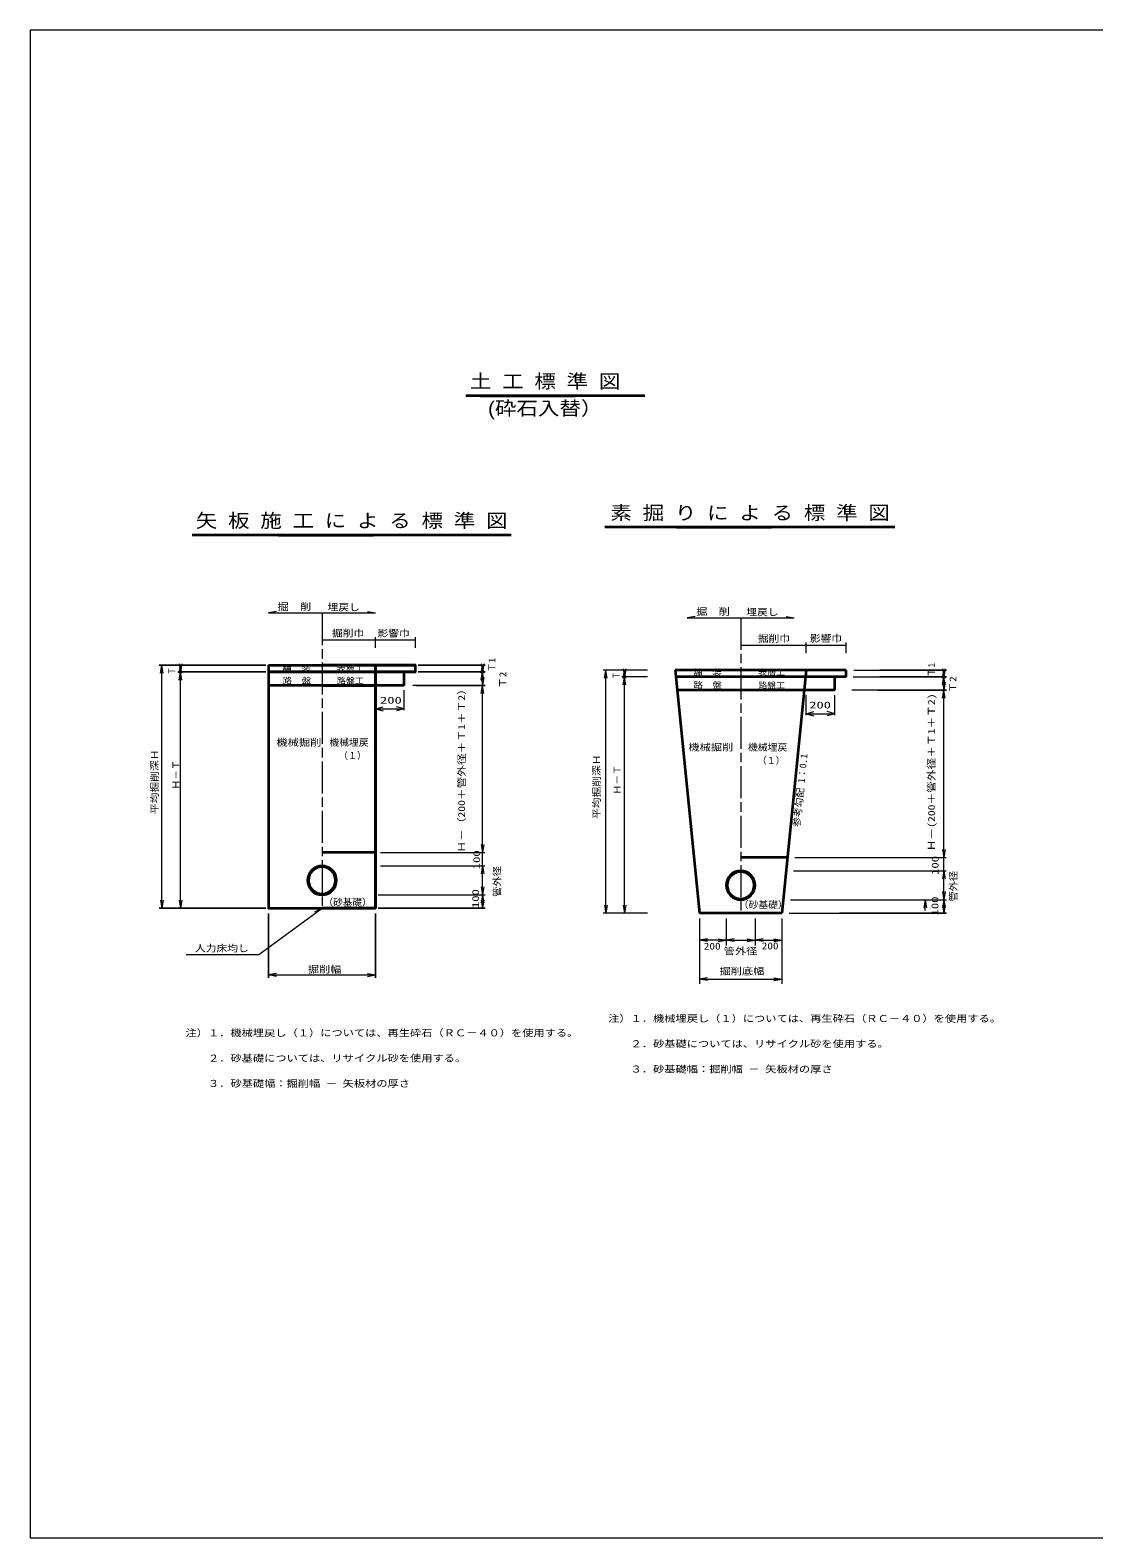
# Model space of a CAD drawing. Units: millimetres on the paper. Extents: x -398 to 398, y -282 to 282.
# Drawn here: x -398 to 0, y -282 to 282 of the extents above; entities that cross this region are included whole.
import ezdxf
from ezdxf.enums import TextEntityAlignment as Align

# ---------------------------------------------------------------- set-up
doc = ezdxf.new("R2010")
doc.units = ezdxf.units.MM
doc.linetypes.add('CHAIN', pattern=[18.5, 12, -1.5, 3.5, -1.5])
doc.layers.add('0-4__0-4__2-3_', color=7, linetype='Continuous', lineweight=18)
doc.layers.add('2-0', color=7, linetype='Continuous', lineweight=18)
doc.styles.add('ＭＳ ゴシック', font='')
doc.styles.add('ＭＳ Ｐゴシック', font='')
doc.styles.get('ＭＳ ゴシック').set_extended_font_data('MS Gothic')
doc.styles.get('ＭＳ Ｐゴシック').set_extended_font_data('MS PGothic')

msp = doc.modelspace()

# ---------------------------------------------------------------- linework, layer by layer
at = {"layer": '0-4__0-4__2-3_'}
msp.add_lwpolyline([(-398, 282), (-398, -282), (398, -282), (398, 282)], close=True, dxfattribs=at)
at = {"layer": '2-0', "lineweight": 35}
for p, q in [((-167.982, 145.228), (-234.928, 145.228)), ((-229.653, 145.228), (-194.071, 145.228)), ((-74.411, 96.025), (-182.949, 96.025)), ((-156.145, 96.025), (-120.563, 96.025)), ((-217.964, 93.108), (-337.382, 93.108)), ((-305.138, 93.108), (-269.556, 93.108))]:
    msp.add_line(p, q, dxfattribs=at)
at = {"layer": '2-0'}
for p, q in [((-305.783, 64.468), (-308.783, 63.968)), ((-308.783, 63.968), (-268.783, 63.968)), ((-271.783, 64.468), (-268.783, 63.968)), ((-149.139, 62.644), (-152.139, 62.144)), ((-152.139, 62.144), (-112.139, 62.144)), ((-115.139, 62.644), (-112.139, 62.144)), ((-288.783, 53.878), (-268.783, 53.878)), ((-268.783, 50.878), (-268.783, 54.878)), ((-268.783, 50.878), (-268.783, 54.878)), ((-268.783, 53.878), (-253.783, 53.878)), ((-253.783, 50.878), (-253.783, 54.878)), ((-132.139, 51.947), (-107.654, 51.947)), ((-107.654, 48.947), (-107.654, 52.947)), ((-107.654, 48.947), (-107.654, 52.947)), ((-107.654, 51.947), (-92.654, 51.947)), ((-92.654, 48.947), (-92.654, 52.947)), ((-349.283, 41.401), (-348.783, 44.401)), ((-348.783, -46.449), (-348.783, 44.401)), ((-348.283, 41.401), (-348.783, 44.401)), ((-342.283, 44.901), (-341.783, 41.901)), ((-342.283, 41.401), (-341.783, 44.401)), ((-341.283, 44.901), (-341.783, 41.901)), ((-341.283, 41.401), (-341.783, 44.401)), ((-341.783, -46.449), (-341.783, 41.901)), ((-341.283, 38.901), (-341.783, 41.901)), ((-229.283, 44.901), (-228.783, 41.901)), ((-229.283, 41.401), (-228.783, 44.401)), ((-229.283, 38.901), (-228.783, 41.901)), ((-229.283, 39.901), (-228.783, 36.901)), ((-228.283, 44.901), (-228.783, 41.901)), ((-228.283, 41.401), (-228.783, 44.401)), ((-228.283, 38.901), (-228.783, 41.901)), ((-228.283, 39.901), (-228.783, 36.901)), ((-167.033, 42.577), (-183.561, 42.577)), ((-183.061, 39.577), (-182.561, 42.577)), ((-182.561, -48.273), (-182.561, 42.577)), ((-182.061, 39.577), (-182.561, 42.577)), ((-167.033, 40.077), (-176.561, 40.077)), ((-176.061, 43.077), (-175.561, 40.077)), ((-176.061, 39.577), (-175.561, 42.577)), ((-175.061, 43.077), (-175.561, 40.077)), ((-175.061, 39.577), (-175.561, 42.577)), ((-175.561, -48.273), (-175.561, 40.077)), ((-175.061, 37.077), (-175.561, 40.077)), ((-90.031, 40.077), (-55.139, 40.077)), ((-89.781, 42.577), (-55.139, 42.577)), ((-55.139, 42.577), (-80.139, 42.577)), ((-55.139, 40.077), (-80.139, 40.077)), ((-56.639, 43.077), (-56.139, 40.077)), ((-56.639, 39.577), (-56.139, 42.577)), ((-56.639, 37.077), (-56.139, 40.077)), ((-55.639, 43.077), (-56.139, 40.077)), ((-55.639, 39.577), (-56.139, 42.577)), ((-55.639, 37.077), (-56.139, 40.077)), ((-268.783, 27.607), (-268.783, 35.067)), ((-258.033, 27.607), (-258.033, 35.067)), ((-229.283, 33.901), (-228.783, 36.901)), ((-228.783, -41.449), (-228.783, 36.901)), ((-228.283, 33.901), (-228.783, 36.901)), ((-55.139, 35.077), (-90.531, 35.077)), ((-80.832, 35.077), (-55.139, 35.077)), ((-56.639, 38.077), (-56.139, 35.077)), ((-55.639, 38.077), (-56.139, 35.077)), ((-56.139, -43.273), (-56.139, 35.077)), ((-55.639, 32.077), (-56.139, 35.077)), ((-268.783, 28.107), (-265.886, 28.883)), ((-258.033, 28.107), (-260.93, 28.883)), ((-107.673, 25.783), (-107.673, 33.243)), ((-96.922, 25.783), (-96.922, 33.243)), ((-268.783, 28.107), (-258.033, 28.107)), ((-268.783, 28.107), (-265.886, 27.33)), ((-258.033, 28.107), (-260.93, 27.33)), ((-107.673, 26.283), (-104.775, 27.059)), ((-107.673, 26.283), (-96.922, 26.283)), ((-107.673, 26.283), (-104.775, 25.506)), ((-96.922, 26.283), (-99.82, 27.059)), ((-96.922, 26.283), (-99.82, 25.506)), ((-266.883, -25.649), (-227.883, -25.649)), ((-229.283, -22.649), (-228.783, -25.649)), ((-228.283, -22.649), (-228.783, -25.649)), ((-111.926, -27.473), (-55.239, -27.473)), ((-56.639, -24.473), (-56.139, -27.473)), ((-55.639, -24.473), (-56.139, -27.473)), ((-266.883, -30.649), (-227.883, -30.649)), ((-228.783, -30.649), (-229.283, -33.649)), ((-228.783, -30.649), (-228.283, -33.649)), ((-112.426, -32.473), (-55.239, -32.473)), ((-56.139, -32.473), (-56.639, -35.473)), ((-56.139, -32.473), (-55.639, -35.473)), ((-229.283, -38.449), (-228.783, -41.449)), ((-349.283, -43.449), (-348.783, -46.449)), ((-348.283, -43.449), (-348.783, -46.449)), ((-342.283, -43.449), (-341.783, -46.449)), ((-341.283, -43.449), (-341.783, -46.449)), ((-267.783, -41.449), (-227.783, -41.449)), ((-228.783, -41.449), (-229.283, -44.449)), ((-229.283, -43.449), (-228.783, -46.449)), ((-228.783, -46.449), (-228.783, -41.449)), ((-228.283, -43.449), (-228.783, -46.449)), ((-113.506, -43.273), (-55.139, -43.273)), ((-63.139, -43.273), (-62.639, -46.273)), ((-56.639, -40.273), (-56.139, -43.273)), ((-56.139, -43.273), (-56.639, -46.273)), ((-56.139, -48.273), (-56.139, -43.273)), ((-312.483, -63.763), (-288.783, -46.449)), ((-291.501, -47.815), (-288.783, -46.449)), ((-167.033, -48.273), (-183.561, -48.273)), ((-183.061, -45.273), (-182.561, -48.273)), ((-182.061, -45.273), (-182.561, -48.273)), ((-176.061, -45.273), (-175.561, -48.273)), ((-175.061, -45.273), (-175.561, -48.273)), ((-147.539, -50.273), (-147.539, -74.784)), ((-137.539, -50.273), (-137.539, -60.424)), ((-126.739, -50.273), (-126.739, -60.424)), ((-116.739, -50.273), (-116.739, -74.784)), ((-114.006, -48.273), (-55.139, -48.273)), ((-55.139, -48.273), (-95.139, -48.273)), ((-56.639, -45.273), (-56.139, -48.273)), ((-55.639, -45.273), (-56.139, -48.273)), ((-144.539, -57.892), (-147.539, -58.392)), ((-144.539, -58.892), (-147.539, -58.392)), ((-137.539, -58.392), (-147.539, -58.392)), ((-140.539, -57.892), (-137.539, -58.392)), ((-140.539, -58.892), (-137.539, -58.392)), ((-134.539, -57.892), (-137.539, -58.392)), ((-137.539, -58.392), (-126.739, -58.392)), ((-134.539, -58.892), (-137.539, -58.392)), ((-129.739, -57.892), (-126.739, -58.392)), ((-129.739, -58.892), (-126.739, -58.392)), ((-123.739, -57.892), (-126.739, -58.392)), ((-123.739, -58.892), (-126.739, -58.392)), ((-126.739, -58.392), (-116.739, -58.392)), ((-119.739, -57.892), (-116.739, -58.392)), ((-119.739, -58.892), (-116.739, -58.392)), ((-339.639, -63.763), (-312.483, -63.763)), ((-305.783, -70.949), (-308.783, -71.449)), ((-308.783, -71.449), (-268.783, -71.449)), ((-305.783, -71.949), (-308.783, -71.449)), ((-271.783, -70.949), (-268.783, -71.449)), ((-271.783, -71.949), (-268.783, -71.449)), ((-144.539, -72.522), (-147.539, -73.022)), ((-144.539, -73.522), (-147.539, -73.022)), ((-147.539, -73.022), (-116.739, -73.022)), ((-119.739, -72.522), (-116.739, -73.022)), ((-119.739, -73.522), (-116.739, -73.022))]:
    msp.add_line(p, q, dxfattribs=at)
at = {"layer": '2-0', "linetype": 'CHAIN', "lineweight": 13}
for p, q in [((-288.783, 63.968), (-288.783, -46.449)), ((-132.139, 62.144), (-132.139, -48.273))]:
    msp.add_line(p, q, dxfattribs=at)
at = {"layer": '2-0', "color": 1, "lineweight": 35}
for p, q in [((-308.783, 44.401), (-288.783, 44.401)), ((-258.033, 36.901), (-258.033, 41.901)), ((-253.783, 41.901), (-253.783, 44.401)), ((-156.624, 42.577), (-147.539, -48.273)), ((-132.139, 42.577), (-156.624, 42.577)), ((-132.139, 40.077), (-156.363, 40.077)), ((-107.654, 42.577), (-132.139, 42.577)), ((-107.904, 40.077), (-132.139, 40.077)), ((-107.654, 42.577), (-116.739, -48.273)), ((-92.673, 40.077), (-107.904, 40.077)), ((-92.673, 42.577), (-107.654, 42.577)), ((-96.922, 35.077), (-96.922, 40.077)), ((-92.673, 40.077), (-92.673, 42.577)), ((-288.783, 36.901), (-308.783, 36.901)), ((-288.783, 36.901), (-268.783, 36.901)), ((-258.033, 36.901), (-288.783, 36.901)), ((-132.139, 35.077), (-155.871, 35.077)), ((-108.404, 35.077), (-132.139, 35.077)), ((-96.922, 35.077), (-108.404, 35.077)), ((-268.783, -25.649), (-288.783, -25.649)), ((-114.659, -27.473), (-132.139, -27.473)), ((-116.739, -48.273), (-147.539, -48.273))]:
    msp.add_line(p, q, dxfattribs=at)
at = {"layer": '2-0'}
for points in [[(-309.783, 44.401), (-349.783, 44.401), (-309.783, 44.401)], [(-309.783, 41.901), (-342.783, 41.901), (-309.783, 41.901)], [(-342.283, 38.901), (-341.783, 41.901), (-341.783, 44.401)], [(-252.783, 44.401), (-227.783, 44.401), (-252.783, 44.401)], [(-252.783, 41.901), (-227.783, 41.901), (-252.783, 41.901)], [(-228.783, 36.901), (-228.783, 41.901), (-228.783, 44.401)], [(-176.061, 37.077), (-175.561, 40.077), (-175.561, 42.577)], [(-56.639, 32.077), (-56.139, 35.077), (-56.139, 40.077), (-56.139, 42.577)], [(-253.477, 36.901), (-227.783, 36.901), (-254.752, 36.901)], [(-228.283, -38.449), (-228.783, -41.449), (-228.283, -44.449)], [(-63.139, -47.34), (-63.139, -43.273), (-63.639, -46.273)], [(-55.639, -40.273), (-56.139, -43.273), (-55.639, -46.273)], [(-309.783, -46.449), (-349.783, -46.449), (-309.783, -46.449)], [(-308.783, -48.449), (-308.783, -72.449), (-308.783, -48.449)], [(-268.783, -48.449), (-268.783, -72.449), (-268.783, -48.449)], [(-267.783, -46.449), (-227.783, -46.449), (-267.783, -46.449)]]:
    msp.add_lwpolyline(points, dxfattribs=at)
at = {"layer": '2-0', "color": 1, "lineweight": 35}
for points in [[(-308.783, 44.401), (-308.783, -46.449), (-288.783, -46.449)], [(-308.783, 41.901), (-288.783, 41.901), (-308.783, 41.901)], [(-288.783, 44.401), (-253.783, 44.401), (-288.783, 44.401)], [(-288.783, 41.901), (-253.783, 41.901), (-288.783, 41.901)], [(-268.783, -46.449), (-268.783, 44.401), (-268.783, -46.449)], [(-288.783, -46.449), (-268.783, -46.449), (-288.783, -46.449)]]:
    msp.add_lwpolyline(points, dxfattribs=at)
for centre, radius, start, end in [((-288.783, -36.049), 5.4, 90, 270), ((-288.783, -36.049), 5.05, 90, 270), ((-288.783, -36.049), 5.4, 270, 90), ((-288.783, -36.049), 5.05, 270, 90), ((-132.139, -37.873), 5.4, 90, 270), ((-132.139, -37.873), 5.05, 90, 270), ((-132.139, -37.873), 5.4, 270, 90), ((-132.139, -37.873), 5.05, 270, 90)]:
    msp.add_arc(centre, radius, start, end, dxfattribs=at)

# ---------------------------------------------------------------- texts
at = {"layer": '2-0'}
for s, height, style, width, p in [('土 工 標 準 図', 5.132, 'ＭＳ ゴシック', 1.15, (-233.465, 146.549)), ('(砕石入替）', 5.132, 'ＭＳ Ｐゴシック', 1.15, (-226.685, 136.457)), ('矢 板 施 工 に よ る 標 準 図', 5.132, 'ＭＳ ゴシック', 1.15, (-336.022, 94.429)), ('素 掘 り に よ る 標 準 図', 5.132, 'ＭＳ ゴシック', 1.15, (-180.909, 97.347)), ('掘\u3000削', 2.566, 'ＭＳ ゴシック', 1.2, (-305.458, 64.267)), ('埋戻し', 2.566, 'ＭＳ ゴシック', 1.15, (-286.692, 64.074)), ('掘\u3000削', 2.566, 'ＭＳ ゴシック', 1.2, (-148.813, 62.443)), ('埋戻し', 2.566, 'ＭＳ ゴシック', 1.15, (-130.047, 62.25)), ('掘削巾', 2.566, 'ＭＳ ゴシック', 1.15, (-285.07, 54.339)), ('影響巾', 2.566, 'ＭＳ ゴシック', 1.15, (-268.048, 54.339)), ('掘削巾', 2.566, 'ＭＳ ゴシック', 1.15, (-125.744, 52.408)), ('影響巾', 2.566, 'ＭＳ ゴシック', 1.15, (-106.266, 52.408)), ('舗\u3000装', 2.199, 'ＭＳ ゴシック', 1.2, (-303.722, 41.548)), ('路\u3000盤', 2.199, 'ＭＳ ゴシック', 1.15, (-303.507, 36.927)), ('表層工', 2.199, 'ＭＳ ゴシック', 1.1, (-283.303, 41.548)), ('路盤工', 2.199, 'ＭＳ ゴシック', 1.1, (-283.276, 36.879)), ('舗\u3000装', 2.199, 'ＭＳ ゴシック', 1.2, (-149.975, 39.963)), ('表層工', 2.199, 'ＭＳ ゴシック', 1.1, (-125.622, 40.061)), ('路\u3000盤', 2.199, 'ＭＳ ゴシック', 1.15, (-149.775, 35.279)), ('路盤工', 2.199, 'ＭＳ ゴシック', 1.1, (-125.632, 35.147)), ('200', 2.566, 'ＭＳ ゴシック', 1.55, (-267.07, 29.292)), ('200', 2.566, 'ＭＳ ゴシック', 1.55, (-106.488, 27.481)), ('機械掘削', 2.566, 'ＭＳ ゴシック', 1.2, (-305.853, 13.505)), ('機械埋戻', 2.566, 'ＭＳ ゴシック', 1.05, (-286.041, 13.505)), ('機械掘削', 2.566, 'ＭＳ ゴシック', 1.2, (-151.722, 11.681)), ('機械埋戻', 2.566, 'ＭＳ ゴシック', 1.05, (-129.397, 11.681)), ('（砂基礎）', 2.566, 'ＭＳ ゴシック', 1.05, (-132.888, -47.226)), ('人力床均し', 2.566, 'ＭＳ ゴシック', 1.15, (-336.323, -63.51)), ('200', 2.566, 'ＭＳ ゴシック', 1.2, (-145.945, -62.711)), ('管外径', 2.566, 'ＭＳ ゴシック', 1.2, (-138.502, -64.566)), ('200', 2.566, 'ＭＳ ゴシック', 1.2, (-124.264, -62.631)), ('掘削幅', 2.566, 'ＭＳ ゴシック', 1.2, (-294.121, -71.387)), ('掘削底幅', 2.566, 'ＭＳ ゴシック', 1.2, (-140.083, -72.072)), ('注）１．機械埋戻し（１）については、再生砕石（ＲＣ－４０）を使用する。', 2.566, 'ＭＳ ゴシック', 1.2, (-181.733, -89.795)), ('注）１．機械埋戻し（１）については、再生砕石（ＲＣ－４０）を使用する。', 2.566, 'ＭＳ ゴシック', 1.2, (-339.865, -95.174)), ('\u3000\u3000２．砂基礎については、リサイクル砂を使用する。', 2.566, 'ＭＳ ゴシック', 1.2, (-181.733, -99.258)), ('\u3000\u3000２．砂基礎については、リサイクル砂を使用する。', 2.566, 'ＭＳ ゴシック', 1.2, (-339.865, -104.637)), ('\u3000\u3000３．砂基礎幅：掘削幅 － 矢板材の厚さ', 2.566, 'ＭＳ ゴシック', 1.2, (-181.733, -108.721)), ('\u3000\u3000３．砂基礎幅：掘削幅 － 矢板材の厚さ', 2.566, 'ＭＳ ゴシック', 1.2, (-339.865, -114.101))]:
    msp.add_text(s, height=height, dxfattribs=dict(at, style=style, width=width)).set_placement(p, align=Align.BOTTOM_LEFT)
at = {"layer": '2-0', "style": 'ＭＳ ゴシック'}
for p in [(-223.176, 41.833), (-58.709, 40.009)]:
    msp.add_text('Ｔ1', height=2.566, rotation=90, dxfattribs=at).set_placement(p, align=Align.BOTTOM_LEFT)
for s, rotation, width, p in [('Ｔ', 90, 0.8, (-342.911, 40.874)), ('Ｔ2', 90, 1.2, (-219.104, 35.74)), ('Ｔ', 90, 0.8, (-176.689, 39.05)), ('Ｔ2', 90, 1.2, (-50.649, 33.97)), ('Ｈ－（200＋管外径＋Ｔ1＋Ｔ2）', 90, 1.25, (-234.499, -25.686)), ('Ｈ－(200＋管外径＋Ｔ1＋Ｔ2)', 90, 1.25, (-58.709, -25.154)), ('平均掘削深Ｈ', 90, 1.15, (-349.366, -11.259)), ('（１）', 1.446, 0.95, (-282.459, 8.409)), ('Ｈ－Ｔ', 90, 1.05, (-341.35, -2.099)), ('平均掘削深Ｈ', 90, 1.15, (-183.984, -13.108)), ('Ｈ－Ｔ', 90, 1.05, (-176.298, -3.945)), ('（１）', 1.446, 0.95, (-125.814, 6.585)), ('参考勾配 1：0.1', 84, 1.05, (-109.213, -16.266)), ('100', 90, 1.35, (-228.881, -31.889)), ('100', 90, 1.35, (-57.342, -34)), ('管外径', 90, 1.1, (-221.223, -42.22)), ('管外径', 90, 1.1, (-50.51, -44.017)), ('100', 90, 1.35, (-229.286, -46.412)), ('100', 90, 1.35, (-57.407, -49.173))]:
    msp.add_text(s, height=2.566, rotation=rotation, dxfattribs=dict(at, width=width)).set_placement(p, align=Align.BOTTOM_LEFT)
msp.add_text('（砂基礎）', height=2.566, dxfattribs=at).set_placement((-288.209, -46.285), align=Align.BOTTOM_LEFT)

doc.saveas('drawing.dxf')
